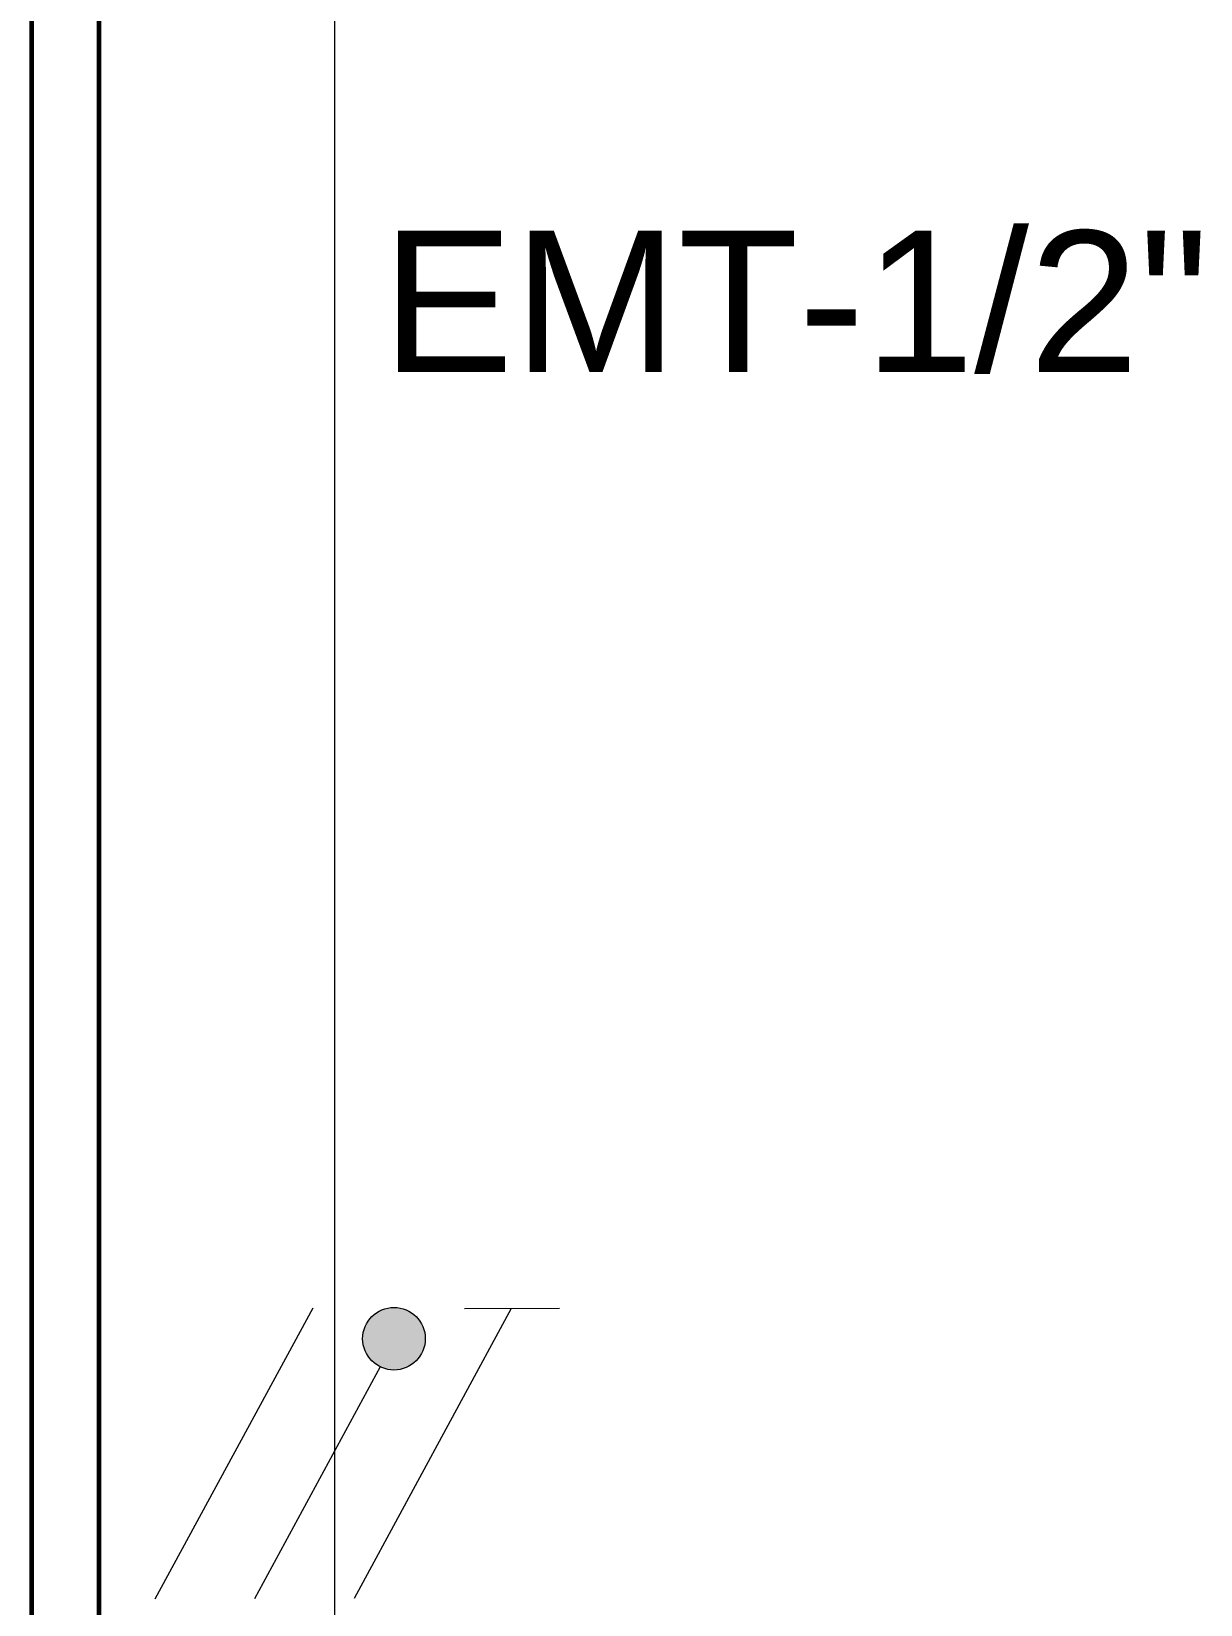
# Model space of a CAD drawing. Header units: metres. Extents: x 29 to 562, y -33 to 369.
# Drawn here: x 267.365 to 269.954, y 179.631 to 183.116 of the extents above; entities that cross this region are included whole.
import ezdxf

# ---------------------------------------------------------------- set-up
doc = ezdxf.new("R2010")
doc.units = ezdxf.units.M
doc.header["$LTSCALE"] = 2
for name, color, linetype, lineweight in [('A-WALL', 7, 'Continuous', 60), ('Alambrado', 7, 'Continuous', 9), ('S-WALL', 7, 'Continuous', 60), ('TEXTO_ILUMINACION', 7, 'Continuous', 9), ('Tuberia', 1, 'Continuous', 9)]:
    doc.layers.add(name, color=color, linetype=linetype, lineweight=lineweight)
doc.styles.add('ROMANS', font='arial.ttf')

msp = doc.modelspace()

# ---------------------------------------------------------------- hatches: boundary and pattern name
at = {"layer": 'Alambrado', "linetype": 'ByBlock'}
h = msp.add_hatch(color=256, dxfattribs=at)
h.dxf.hatch_style = 1
edge = h.paths.add_edge_path()
edge.add_arc((268.1675, 180.2197), 0.0694, 0, 360)

# ---------------------------------------------------------------- linework, layer by layer
at = {"layer": 'A-WALL'}
msp.add_line((267.3645, 215.4688), (267.3645, 176.4688), dxfattribs=at)
at = {"layer": 'Alambrado', "linetype": 'ByBlock'}
for points in [[(267.9875, 180.2876), (267.638, 179.6424)], [(268.4273, 180.2868), (268.0791, 179.6441)], [(268.3236, 180.2864), (268.5338, 180.2872)], [(268.1371, 180.1574), (267.8586, 179.6433)]]:
    msp.add_lwpolyline(points, dxfattribs=at)
msp.add_circle((268.1675, 180.2197), 0.0694, dxfattribs=at)
at = {"layer": 'S-WALL'}
msp.add_line((267.5145, 176.6188), (267.5145, 186.4688), dxfattribs=at)
at = {"layer": 'Tuberia'}
msp.add_line((268.0364, 177.0947), (268.0364, 183.7248), dxfattribs=at)

# ---------------------------------------------------------------- texts
at = {"layer": 'TEXTO_ILUMINACION', "insert": (268.1404, 182.6746), "char_height": 0.31312, "width": 7.462762, "attachment_point": 1, "style": 'ROMANS'}
msp.add_mtext('EMT-1/2"', dxfattribs=at)

doc.saveas('drawing.dxf')
